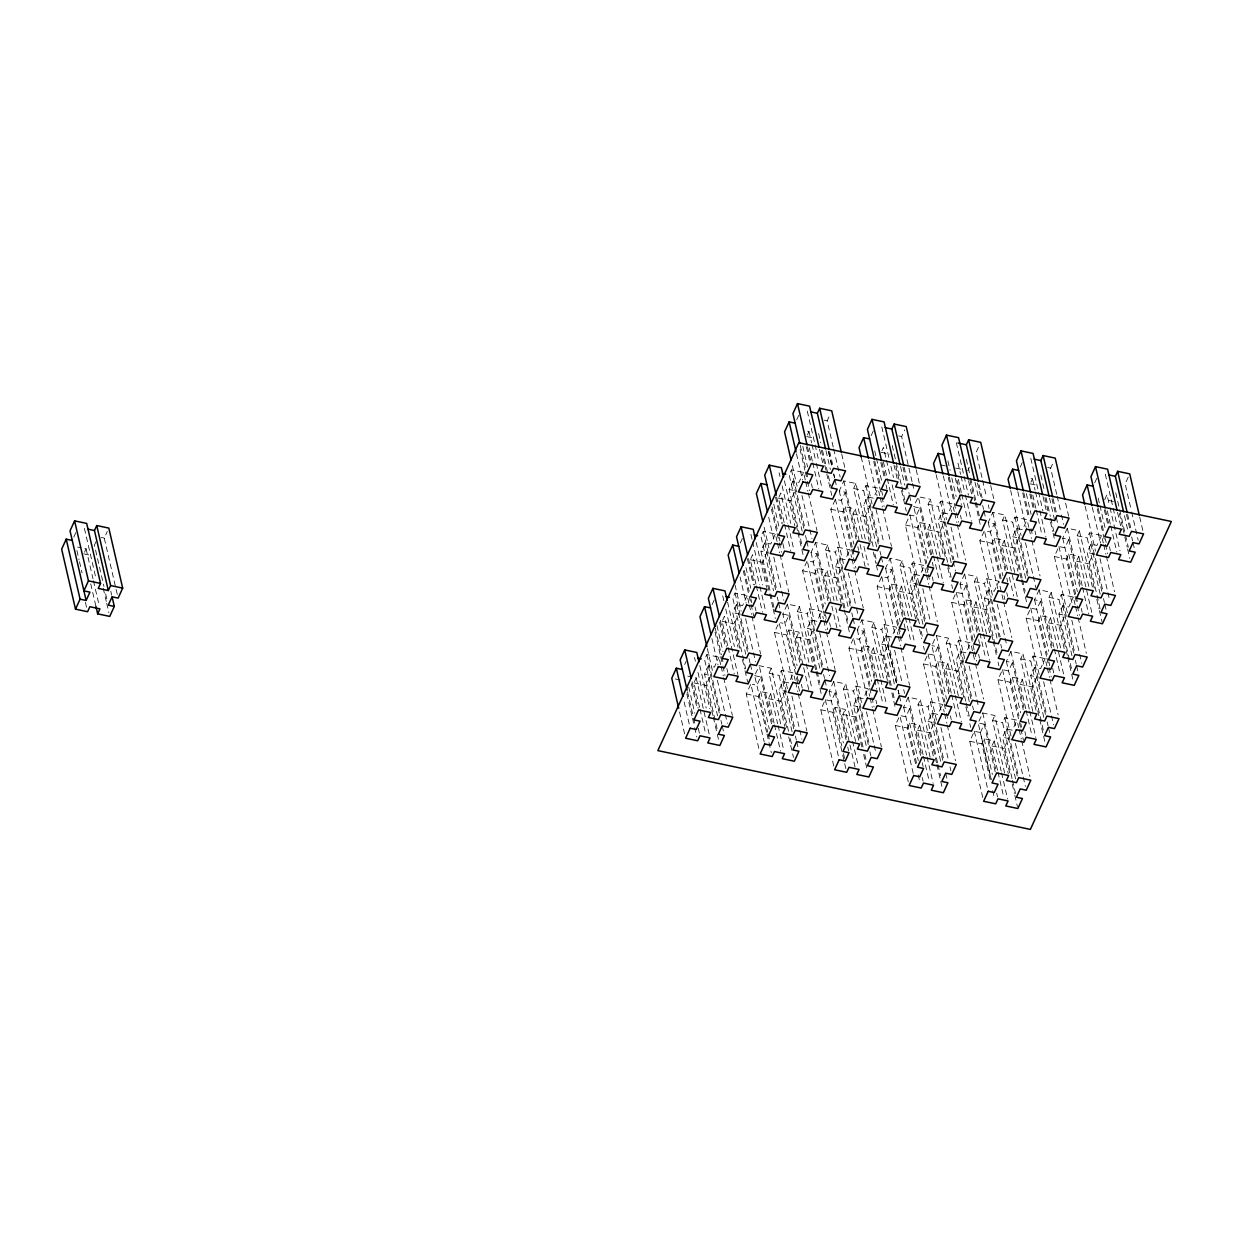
<?xml version="1.0" encoding="UTF-8"?>
<svg xmlns="http://www.w3.org/2000/svg" width="1233" height="1233" viewBox="0 0 1233 1233"><rect width="100%" height="100%" fill="white"/><g stroke="black" fill="none" stroke-linecap="round" stroke-linejoin="round"><path stroke-width="0.75" stroke-dasharray="5 3.75" d="M73.78 537.11L76.076 532.117M84.568 552.168L86.079 548.839L77.694 547.067M95.943 541.796L94.417 545.125L103.942 586.384M117.258 594.352L104.266 538.081L107.317 531.423M684.669 664.51L686.195 661.181M712.104 604.602L714.385 599.608M740.293 543.013L742.574 538.02M796.688 419.852L798.969 414.858M699.543 707.28L693.917 682.897L696.198 677.903L687.814 676.131M720.689 664.664L718.947 657.158L706.863 654.6L704.582 659.593L717.575 715.864M727.732 645.691L722.106 621.309L724.403 616.33L737.812 674.466M748.878 603.076L747.152 595.585L735.068 593.027L732.772 598.02L745.765 654.276M755.937 584.118L750.311 559.736L752.592 554.742L759.513 584.75M777.067 541.503L775.341 533.997L763.258 531.438L760.977 536.432L773.523 590.823M784.126 522.53L778.501 498.147L780.782 493.154L787.717 523.162M805.272 479.914L803.531 472.409L791.447 469.865L789.166 474.859L802.159 531.115M807.461 434.91L808.971 431.581L805.627 430.872M717.082 728.58L704.536 674.189L708.343 665.866L714.385 667.145L718.947 657.158M745.718 668.872L732.726 612.601L736.533 604.293L742.574 605.557L747.152 595.585M773.908 607.283L760.915 551.028L764.722 542.705L770.764 543.984L775.341 533.997M801.666 543.83L789.105 489.439L792.927 481.117L798.969 482.396L803.531 472.409M712.921 715.464L706 685.456L710.562 675.468L704.536 674.189M739.815 648.25L734.19 623.867L738.767 613.88L732.726 612.601M772.783 607.299L762.379 562.294L766.957 552.307L760.915 551.028M797.504 530.714L790.584 500.706L795.146 490.719L789.105 489.439M833.215 447.07L827.158 420.823L830.21 414.165M758.819 748.354L746.273 693.979L750.835 683.991L764.26 742.127M755.413 674.004L759.22 665.681L771.303 668.24L784.727 726.376M787.455 688.646L774.463 632.39L779.04 622.403L792.465 680.539M795.47 668.687L782.847 614.08L787.425 604.093L799.493 606.651L812.917 664.787M815.213 625.193L802.652 570.802L807.23 560.83L813.271 562.094L817.078 553.787L811.037 552.507L815.614 542.52L827.697 545.078L841.122 603.214M843.403 563.62L830.857 509.229L835.419 499.242L841.461 500.521L845.268 492.198L839.241 490.919L843.804 480.932L855.887 483.49L869.311 541.626M754.658 675.669L760.699 676.948L756.877 685.271L752.346 684.3M782.847 614.08L788.889 615.359L785.082 623.682L780.551 622.727M871.176 435.603L873.473 430.61M766.572 732.155L758.357 696.522L760.638 691.528L770.702 693.67L777.638 723.663M780.705 723.863L769.022 673.233L771.303 668.24M799.539 691.204L786.546 634.949L788.827 629.955L798.892 632.082L805.827 662.09M808.91 662.275L797.212 611.645L799.493 606.651M822.966 608.994L814.736 573.36L817.032 568.367L827.096 570.509L834.017 600.502M837.099 600.702L825.401 550.057L827.697 545.078M851.155 547.421L842.94 511.787L845.221 506.794L855.286 508.921L862.221 538.929M865.289 539.114L853.606 488.484L855.887 483.49M774.047 723.031L768.421 698.664L770.702 693.67M792.079 731.616L779.086 675.36L781.368 670.367L793.451 672.925L795.193 680.416M808.74 689.586L796.61 637.076L798.892 632.082M819.837 668.163L807.276 613.772L809.572 608.778L821.656 611.337L823.382 618.843M836.93 627.998L824.8 575.487L827.096 570.509M848.027 606.574L835.481 552.199L837.762 547.205L849.845 549.764L851.571 557.254M865.119 566.425L853.005 513.914L855.286 508.921M876.663 546.882L863.67 490.611L865.951 485.617L878.035 488.176L879.776 495.681M881.965 450.661L883.475 447.332L886.08 458.599M788.55 731.2L779.025 689.956L782.847 681.633L788.889 682.897L793.451 672.925M816.755 669.627L807.23 628.368L811.037 620.045L817.078 621.324L821.656 611.337M844.944 608.039L835.419 566.779L839.226 558.472L845.268 559.736L849.845 549.764M873.134 546.466L863.609 505.206L867.431 496.884L873.473 498.163L878.035 488.176M786.562 727.47L780.504 701.207L785.067 691.22L779.025 689.956M815.614 669.642L808.694 639.634L813.271 629.647L807.23 628.368M843.819 608.054L836.883 578.046L841.461 568.059L835.419 566.779M871.145 542.72L865.088 516.473L869.65 506.486L863.609 505.206M912.05 481.594L901.662 436.574L904.714 429.916M833.755 765.986L820.777 709.73L825.339 699.743L831.381 701.022L835.188 692.699L829.146 691.42L833.724 681.433L845.807 683.991L859.231 742.127M861.528 702.533L848.967 648.157L853.544 638.17L859.586 639.449L863.393 631.126L857.351 629.847L861.913 619.86L873.997 622.418L887.421 680.554M889.717 640.96L877.156 586.569L881.734 576.582L887.775 577.861L891.582 569.538L885.541 568.259L890.118 558.272L902.202 560.83L915.61 618.966M918.77 583.132L905.361 524.981L909.923 515.009L915.965 516.273L919.772 507.965L913.73 506.686L918.308 496.699L930.391 499.257L943.384 555.513M845.838 768.544L832.861 712.289L835.142 707.295L845.206 709.422L852.142 739.43M855.64 741.495L843.526 688.985L845.807 683.991M869.28 686.334L861.05 650.7L863.331 645.707L873.396 647.849L880.331 677.842M883.398 678.042L871.716 627.412L873.997 622.418M899.628 634.132L889.24 589.127L891.521 584.134L901.6 586.261L908.521 616.269M911.603 616.454L899.905 565.824L902.202 560.83M927.832 572.559L917.429 527.539L919.726 522.545L929.79 524.688L936.71 554.68M940.224 556.746L928.11 504.235L930.391 499.257M855.039 766.926L842.925 714.416L845.206 709.422M866.152 745.503L853.59 691.112L855.872 686.118L867.955 688.677L869.681 696.183M876.74 677.21L871.115 652.843L873.396 647.849M894.341 683.914L881.78 629.539L884.076 624.545L896.144 627.104L897.886 634.594M904.945 615.637L899.304 591.254L901.6 586.261M922.962 624.222L909.985 567.951L912.266 562.957L924.349 565.515L926.075 573.021M933.134 554.049L927.509 529.666L929.79 524.688M951.167 562.633L938.174 506.378L940.455 501.384L952.539 503.943L954.265 511.433M863.054 746.967L853.529 705.708L857.351 697.385L863.377 698.664L867.955 688.677M891.259 685.378L881.734 644.135L885.541 635.812L891.582 637.076L896.144 627.104M919.448 623.806L909.923 582.546L913.73 574.224L919.772 575.503L924.349 565.515M947.638 562.217L938.113 520.958L941.92 512.651L947.961 513.914L952.539 503.943M861.929 746.982L855.008 716.974L859.571 706.987L853.529 705.708M890.118 685.394L883.198 655.386L887.775 645.398L881.734 644.135M917.46 620.06L911.387 593.813L915.965 583.826L909.923 582.546M945.218 556.607L939.592 532.224L944.154 522.237L938.113 520.958M967.782 470.652L969.308 467.322M978.447 447.348L976.166 452.341L982.223 478.589M908.259 781.753L895.281 725.497L899.843 715.51L905.885 716.789L909.692 708.466L903.65 707.187L908.228 697.2L920.311 699.758L933.304 756.014M936.464 720.164L923.471 663.909L928.048 653.922L934.075 655.201L937.897 646.878L931.855 645.599M932.61 643.934L936.417 635.611L948.501 638.17L961.493 694.426M964.653 658.592L951.66 602.336L956.238 592.349L962.279 593.628L966.086 585.305L960.045 584.026L964.622 574.039L976.706 576.597L989.683 632.853M992.411 595.138L979.85 540.748L984.427 530.76L990.469 532.039L994.276 523.717L988.234 522.438L992.812 512.45L1004.895 515.009L1017.888 571.264M1020.184 467.122L1022.481 462.144M915.58 763.674L907.349 728.04L909.646 723.047L919.71 725.189L926.63 755.182M930.144 757.262L918.03 704.752L920.311 699.758M943.769 702.101L935.554 666.467L937.835 661.474L947.9 663.601L954.835 693.609M958.334 695.674L946.22 643.164L948.501 638.17M974.132 649.899L963.744 604.879L966.025 599.885L976.104 602.028L983.025 632.02M986.539 634.101L974.409 581.591L976.706 576.597M1000.163 578.94L991.933 543.306L994.23 538.312L1004.294 540.439L1017.718 598.575M1014.728 572.513L1002.614 520.002L1004.895 515.009M923.055 754.55L917.429 730.183L919.71 725.189M940.64 761.254L928.095 706.879L930.376 701.885L942.459 704.444L944.185 711.934M951.244 692.977L945.619 668.594L947.9 663.601M969.277 701.562L956.284 645.291L958.565 640.297L970.648 642.855L974.979 661.612M979.434 631.388L973.808 607.021L976.104 602.028M997.035 638.093L984.473 583.718L986.77 578.724L998.853 581.282L1003.184 600.024M1007.638 569.816L1002.013 545.433L1004.294 540.439M1025.671 578.4L1012.678 522.129L1014.959 517.136L1027.043 519.694L1028.769 527.2M1030.958 482.18L1032.483 478.866L1029.123 478.142M937.558 762.718L928.033 721.475L931.84 713.152L937.881 714.431L942.459 704.444M965.763 701.145L956.238 659.886L960.045 651.563L966.086 652.843L970.648 642.855M996.988 652.689L984.427 598.313L988.234 589.99L994.276 591.254L998.853 581.282M1022.142 577.984L1012.617 536.725L1016.424 528.402L1022.465 529.681L1027.043 519.694M936.433 762.734L929.512 732.726L934.075 722.738L928.033 721.475M963.759 697.4L957.702 671.153L962.264 661.165L956.238 659.886M992.827 639.573L985.891 609.564L990.469 599.577L984.427 598.313M1021.016 578L1014.081 547.991L1018.658 538.004L1012.617 536.725M1056.727 494.356L1050.67 468.093L1053.706 461.435M982.763 797.504L969.77 741.249L974.347 731.261L980.389 732.541L991.209 779.426M978.925 721.274L982.732 712.951L994.815 715.51L1008.24 773.646M1010.968 735.931L997.975 679.676L1002.537 669.689L1008.579 670.968L1012.401 662.645L1006.359 661.366L1010.921 651.378L1023.005 653.937L1035.997 710.193M1039.157 674.343L1026.164 618.087L1030.742 608.1L1036.783 609.379L1040.59 601.057L1034.549 599.777L1039.126 589.79L1051.194 592.349L1064.187 648.604M1067.346 612.77L1054.354 556.515L1058.931 546.527L1064.973 547.806L1068.78 539.484L1062.738 538.204L1067.316 528.217L1079.399 530.776L1092.392 587.031M980.389 732.541L984.196 724.218L978.154 722.939M1094.688 482.889L1096.969 477.895M990.084 779.441L981.853 743.807L984.15 738.814L994.214 740.941L1001.134 770.949M1004.648 773.014L992.534 720.504L994.815 715.51M1020.446 727.239L1010.058 682.219L1012.339 677.225L1022.404 679.368L1029.339 709.36M1032.838 711.441L1020.724 658.931L1023.005 653.937M1046.478 656.28L1038.248 620.646L1040.529 615.652L1050.608 617.779L1064.017 675.915M1060.611 647.972L1048.913 597.342L1051.194 592.349M1074.667 594.691L1066.437 559.058L1068.734 554.064L1078.798 556.206L1092.222 614.342M1088.801 586.399L1077.103 535.769L1079.399 530.776M997.559 770.317L991.933 745.934L994.214 740.941M1015.576 778.902L1002.599 722.63L1004.88 717.637L1016.963 720.195L1018.689 727.701M1025.748 708.728L1020.123 684.361L1022.404 679.368M1043.781 717.313L1030.788 661.058L1033.069 656.064L1045.152 658.622L1046.894 666.113M1053.938 647.155L1048.312 622.773L1050.608 617.779M1071.97 655.74L1058.977 599.469L1061.274 594.476L1073.357 597.034L1075.084 604.54M1082.142 585.567L1076.517 561.2L1078.798 556.206M1100.16 594.152L1087.182 537.896L1089.463 532.903L1101.547 535.461L1103.273 542.952M1012.062 778.485L1002.537 737.226L1006.344 728.903L1012.385 730.183L1016.963 720.195M1043.288 730.028L1030.726 675.653L1034.549 667.33L1040.59 668.61L1045.152 658.622M1071.477 668.456L1058.931 614.065L1062.738 605.742L1068.78 607.021L1073.357 597.034M1100.113 608.748L1087.121 552.476L1090.928 544.169L1096.969 545.433L1101.547 535.461M1009.642 772.875L1004.001 748.493L1008.579 738.505L1002.537 737.226M1044.752 741.295L1032.206 686.904L1036.768 676.917L1030.726 675.653M1067.331 655.339L1060.395 625.331L1064.973 615.344L1058.931 614.065M1094.226 588.126L1088.585 563.743L1093.162 553.756L1087.121 552.476M1128.21 477.202L1125.174 483.86L1131.231 510.108M824.137 420.176L827.158 420.823M898.641 435.943L901.662 436.574M1047.649 467.461L1050.67 468.093M806.69 436.574L813.595 438.039M881.194 452.326L889.825 454.16M940.455 464.872L945.634 465.966M955.698 468.093L962.603 469.557M1030.202 483.845L1037.107 485.309M1113.337 501.43L1104.706 499.612L1106.987 494.618L1109.592 505.869M853.606 488.484L863.67 490.611M928.11 504.235L938.174 506.378M1002.614 520.002L1012.678 522.129M1077.103 535.769L1087.182 537.896M778.501 498.147L790.584 500.706M830.857 509.229L842.94 511.787M853.005 513.914L865.088 516.473M905.361 524.981L917.429 527.539M927.509 529.666L939.592 532.224M979.85 540.748L991.933 543.306M1002.013 545.433L1014.081 547.991M1054.354 556.515L1066.437 559.058M1076.517 561.2L1088.585 563.743M825.401 550.057L835.481 552.199M899.905 565.824L909.985 567.951M974.409 581.591L984.473 583.718M1048.913 597.342L1058.977 599.469M750.311 559.736L762.379 562.294M802.652 570.802L814.736 573.36M824.8 575.487L836.883 578.046M877.156 586.569L889.24 589.127M899.304 591.254L911.387 593.813M951.66 602.336L963.744 604.879M973.808 607.021L985.891 609.564M1026.164 618.087L1038.248 620.646M1048.312 622.773L1060.395 625.331M797.212 611.645L807.276 613.772M871.716 627.412L881.78 629.539M946.22 643.164L956.284 645.291M1020.724 658.931L1030.788 661.058M722.106 621.309L734.19 623.867M774.463 632.39L786.546 634.949M796.61 637.076L808.694 639.634M848.967 648.157L861.05 650.7M871.115 652.843L883.198 655.386M923.471 663.909L935.554 666.467M945.619 668.594L957.702 671.153M997.975 679.676L1010.058 682.219M1020.123 684.361L1032.206 686.904M769.022 673.233L779.086 675.36M843.526 688.985L853.59 691.112M918.03 704.752L928.095 706.879M992.534 720.504L1002.599 722.63M101.245 537.449L104.266 538.081M83.798 553.833L90.703 555.297M675.222 678.936L682.126 680.4M693.917 682.897L706 685.456M746.273 693.979L758.357 696.522M768.421 698.664L780.504 701.207M820.777 709.73L832.861 712.289M842.925 714.416L855.008 716.974M895.281 725.497L907.349 728.04M917.429 730.183L929.512 732.726M969.77 741.249L981.853 743.807M991.933 745.934L1004.001 748.493M1139.693 517.012L1143.161 532.009M1131.663 511.988L1138.151 540.116M1127.609 514.454L1131.077 529.45M1126.484 514.469L1129.952 529.466M1131.678 536.971L1132.618 540.948M1133.05 542.813L1134.345 548.438M1124.465 515.687L1128.365 532.579M1115.742 492.784L1119.21 507.78M1119.641 509.661L1128.303 547.159M1119.379 513.421L1122.415 526.553M1122.847 528.418L1127.178 547.175M1127.609 549.055L1129.767 558.426M1117.545 512.327L1121.013 527.323M1105.307 474.181L1116.99 524.811M1110.024 507.749L1119.98 550.874M1107.296 510.863L1110.332 523.994M1110.763 525.859L1116.821 552.122M1105.462 509.768L1108.929 524.765M1104.336 509.784L1107.804 524.78M1098.218 498.117L1099.512 503.742M1099.959 505.622L1105.153 528.125M1109.484 546.882L1110.347 550.627M1098.295 508.505L1103.55 531.223M1105.292 538.729L1106.155 542.474M1097.231 508.736L1105.03 542.489M1105.462 544.37L1107.619 553.74M1103.705 544.832L1105.878 554.203M1106.309 556.083L1114.54 591.717M1092.315 507.441L1100.545 543.075M1100.006 558.564L1109.53 599.824M1085.148 506.177L1095.536 551.182M1089.463 532.903L1102.888 591.039M1090.928 544.169L1101.824 591.27M1103.489 598.544L1104.414 602.521M1104.86 604.401L1106.155 610.027M1096.815 599.377L1098.988 608.763M1099.42 610.628L1102.009 621.879M1065.62 503.126L1068.657 516.257M1082.574 587.447L1088.631 613.71M1067.316 528.217L1080.74 586.353M1068.78 539.484L1079.599 586.369M1057.159 496.236L1061.058 513.113M1061.49 514.978L1063.647 524.364M1068.734 554.064L1077.38 591.578M1081.279 608.455L1082.142 612.2M1062.738 538.204L1075.793 594.676M1076.224 596.556L1077.534 602.182M1053.121 498.687L1056.573 513.699M1075.099 596.572L1076.825 604.078M1077.272 605.942L1079.43 615.329M1051.98 498.702L1055.88 515.579M1056.311 517.459L1058.053 524.965M1075.515 606.405L1077.673 615.791M1078.12 617.671L1086.335 653.29M1049.53 498.055L1054.292 518.692M1058.931 546.527L1072.356 604.663M1040.806 475.137L1044.274 490.148M1046.016 497.654L1050.346 516.396M1050.778 518.276L1053.799 531.408M1044.875 497.654L1047.911 510.786M1050.516 522.037L1052.674 531.423M1053.105 533.288L1054.832 540.794M1071.816 620.153L1081.773 663.277M1043.041 496.56L1046.077 509.691M1030.803 458.414L1038.155 490.302M1038.602 492.183L1042.918 510.924M1061.274 594.476L1074.698 652.611M1062.738 605.742L1073.635 652.858M1075.361 660.349L1076.224 664.109M1076.656 665.974L1077.95 671.6M1032.483 478.866L1035.088 490.118M1035.52 491.982L1039.419 508.859M1039.851 510.739L1045.908 537.002M1032.792 495.111L1035.828 508.227M1036.259 510.108L1041.885 534.49M1030.958 494.001L1034.425 509.013M1067.763 657.204L1073.388 681.587M1029.832 494.017L1033.732 510.894M1026.318 493.601L1031.081 514.238M1034.98 531.115L1035.843 534.86M1023.791 492.738L1029.493 517.336M1022.727 492.969L1028.353 517.351M1030.958 528.603L1032.684 536.108M1029.201 529.065L1031.374 538.451M1031.805 540.316L1040.035 575.95M1054.369 649.036L1060.01 673.403M1017.826 491.69L1026.041 527.323M1039.126 589.79L1052.535 647.926M1040.59 601.057L1051.41 647.942M1025.502 542.813L1032.869 574.686M1033.3 576.566L1035.89 587.817M1040.529 615.652L1048.759 651.286M1052.658 668.163L1053.953 673.788M1010.644 490.426L1021.047 535.43M1034.549 599.777L1047.171 654.384M1048.898 661.89L1049.761 665.635M1014.959 517.136L1028.384 575.272M1046.909 658.145L1048.636 665.65M1049.067 667.531L1051.24 676.902M1016.424 528.402L1027.69 577.167M1047.326 667.993L1049.483 677.364M1049.915 679.244L1058.145 714.878M1030.742 608.1L1044.166 666.236M1022.573 579.864L1025.178 591.116M1021.448 579.864L1026.642 602.367M1043.611 681.726L1053.568 724.865M1033.069 656.064L1046.493 714.2M1034.549 667.33L1045.43 714.431M1047.171 721.937L1048.035 725.682M1048.466 727.562L1049.761 733.188M990.685 485.494L993.721 498.61M1009.365 577.321L1013.696 596.063M992.812 512.45L1006.236 570.586M994.276 523.717L1005.111 570.602M1006.837 578.107L1007.7 581.853M982.655 480.469L986.554 497.346M988.28 504.852L989.143 508.597M994.23 538.312L1002.891 575.811M1006.775 592.703L1007.654 596.448M988.234 522.438L1001.227 578.709M979.048 484.8L982.069 497.932M1004.063 595.816L1004.926 599.562M977.476 482.951L981.006 498.163M982.67 505.453L983.61 509.414M984.042 511.294L985.337 516.92M1029.771 711.241L1035.828 737.504M1003.616 601.904L1011.831 637.538M975.026 482.303L978.925 499.18M984.859 532.641L997.851 588.896M1026.18 710.609L1031.805 734.991M1010.921 651.378L1024.346 709.514M966.318 459.385L970.201 476.262M970.633 478.142L975.842 500.644M976.274 502.525L979.295 515.641M1012.401 662.645L1023.22 709.53M969.939 480.022L974.702 500.66M975.133 502.525L978.601 517.536M979.033 519.401L980.343 525.027M997.312 604.386L1004.664 636.274M1005.095 638.139L1006.837 645.645M968.537 480.808L971.573 493.924M1012.339 677.225L1020.57 712.859M1024.9 731.616L1025.764 735.361M956.299 442.662L963.651 474.535M964.098 476.416L968.429 495.173M1006.359 661.366L1018.982 715.972M1020.708 723.478L1021.571 727.223M986.77 578.724L991.101 597.481M991.532 599.346L1000.194 636.86M1020.878 729.104L1023.467 740.355M988.234 589.99L999.131 637.091M1000.795 644.366L1001.658 648.126M957.979 463.099L960.584 474.351M961.016 476.231L964.915 493.108M965.347 494.988L971.404 521.235M1019.121 729.582L1021.294 738.952M1021.725 740.833L1029.956 776.451M1002.537 669.689L1015.961 727.824M958.303 479.344L961.324 492.476M961.755 494.341L967.381 518.723M956.9 480.115L959.921 493.246M993.259 641.453L996.279 654.584M998.021 662.075L998.884 665.835M955.328 478.265L958.796 493.262M959.228 495.142L961.401 504.513M1015.422 743.314L1022.774 775.187M1023.22 777.067L1025.378 786.438M947.915 460.972L950.088 470.343M951.814 477.849L956.145 496.606M960.476 515.348L961.339 519.108M949.287 476.986L954.989 501.584M1004.88 717.637L1018.304 775.773M948.223 477.217L953.864 501.6M954.296 503.465L956.022 510.971M956.454 512.851L958.627 522.222M1006.344 728.903L1017.24 776.019M983.456 633.901L989.513 660.164M954.712 513.313L956.87 522.684M957.301 524.564L965.531 560.198M979.881 633.269L985.506 657.651M943.322 475.923L951.537 511.556M964.622 574.039L978.046 632.175M1012.493 780.366L1015.53 793.482M1012.231 784.126L1014.405 793.497M1014.836 795.377L1017.425 806.629M966.086 585.305L976.906 632.19M978.648 639.68L979.511 643.441M950.997 527.046L958.365 558.934M966.025 599.885L974.687 637.399M978.586 654.276L979.449 658.021M936.14 474.659L946.543 519.663M960.045 584.026L973.099 640.497M940.455 501.384L944.786 520.126M945.218 522.006L953.88 559.52M974.563 651.764L976.736 661.15M941.92 512.651L952.816 559.751M953.186 561.4L955.421 571.002M1001.566 772.829L1007.638 799.076M975.411 663.493L983.641 699.111M997.99 772.197L1003.616 796.564M956.238 592.349L969.662 650.485M982.732 712.951L996.156 771.087M948.069 564.097L951.105 577.229M984.196 724.218L995.463 772.983M947.807 567.858L949.98 577.244M951.706 584.735L952.57 588.495M969.107 665.974L976.474 697.847M976.906 699.727L978.632 707.233M984.15 738.814L992.365 774.447M996.696 793.204L997.574 796.95M978.586 724.819L991.147 779.21M958.565 640.297L971.989 698.433M992.688 790.692L994.415 798.198M960.045 651.563L970.926 698.679M972.59 705.954L973.469 709.699M937.157 556.561L943.214 582.824M916.196 469.727L919.648 484.739M974.347 731.261L987.772 789.397M933.566 555.929L939.192 580.311M966.194 703.026L969.215 716.142M918.739 498.564L931.732 554.835M965.932 706.786L968.09 716.157M969.816 723.663L970.695 727.408M919.772 507.965L930.607 554.85M932.333 562.34L933.196 566.101M912.482 483.459L914.208 490.965M919.726 522.545L927.956 558.179M932.271 576.936L933.15 580.681M914.177 508.551L926.784 563.157M927.231 565.038L928.958 572.544M904.113 467.168L907.565 482.18M928.264 574.424L929.99 581.93M902.972 467.184L906.502 482.411M906.871 484.06L909.106 493.662M909.538 495.543L911.264 503.033M955.267 695.489L961.324 721.737M926.507 574.886L928.68 584.272M929.112 586.153L937.327 621.771M900.522 466.536L904.852 485.293M951.676 694.857L957.301 719.224M909.923 515.009L923.347 573.145M936.417 635.611L949.842 693.747M892.245 445.498L895.697 460.51M896.144 462.375L901.338 484.877M901.77 486.758L904.791 499.889M937.897 646.878L948.716 693.763M895.882 466.136L898.903 479.267M901.508 490.518L906.27 511.156M922.808 588.634L930.16 620.507M894.033 465.041L897.501 480.053M937.835 661.474L946.497 698.972M950.396 715.864L951.26 719.61M881.795 426.895L889.163 458.784M890.889 466.29L893.493 477.541M932.287 647.479L944.91 702.086M912.266 562.957L925.69 621.093M944.216 703.966L945.942 711.472M946.374 713.352L948.1 720.858M913.73 574.224L924.627 621.324M926.291 628.614L927.216 632.591M886.512 460.464L890.411 477.341M892.137 484.846L896.468 503.603M944.617 713.815L946.79 723.185M947.221 725.066L955.452 760.699M928.048 653.922L941.457 712.058M883.367 461.712L893.324 504.836M921.174 631.311L922.916 638.802M881.965 462.483L885.417 477.495M919.618 629.447L921.775 638.817M923.517 646.323L924.38 650.068M880.824 462.498L884.292 477.495M886.018 485.001L886.897 488.761M940.918 727.547L948.285 759.436M950.011 766.941L950.874 770.687M874.706 450.831L876.016 456.457M876.447 458.337L881.641 480.839M874.783 461.219L880.054 483.952M881.78 491.443L882.643 495.204M930.376 701.885L943.8 760.021M873.719 461.45L881.518 495.219M881.949 497.084L884.123 506.47M931.84 713.152L942.736 760.252M945.773 773.384L947.067 779.009M908.952 618.149L914.578 642.516M880.208 497.546L882.366 506.933M882.797 508.797L891.459 546.311M905.376 617.517L911.002 641.884M868.818 460.171L877.033 495.805M937.989 764.599L940.594 775.85M890.118 558.272L903.542 616.408M936.864 764.614L940.332 779.61M940.764 781.491L942.058 787.116M891.582 569.538L902.402 616.423M904.143 623.929L905.007 627.674M876.062 509.414L883.861 543.167M891.521 584.134L900.182 621.632M861.204 457.027L872.039 503.912M885.541 568.259L898.595 624.746M899.027 626.626L900.768 634.116M865.951 485.617L879.376 543.753M900.059 636.012L901.801 643.518M867.431 496.884L878.312 543.984M879.977 551.274L880.917 555.235M881.348 557.116L883.075 564.622M927.077 757.062L933.134 783.325M898.318 636.475L900.475 645.845M900.907 647.726L909.569 685.24M923.486 756.43L929.112 780.813M881.734 576.582L895.158 634.718M908.228 697.2L921.652 755.336M874.875 553.971L877.033 563.342M909.692 708.466L920.527 755.351M922.253 762.842L923.116 766.602M873.303 552.107L875.908 563.358M876.339 565.223L878.066 572.729M894.603 650.207L901.97 682.096M903.697 689.586L904.575 693.347M909.646 723.047L918.308 760.561M922.192 777.437L923.07 781.183M903.65 707.187L917.075 765.323M884.076 624.545L897.485 682.681M918.184 774.925L919.91 782.431M887.775 645.398L896.422 682.912M898.163 690.418L899.027 694.164M899.458 696.044L901.184 703.534M885.541 635.812L896.36 682.697M898.102 690.187L898.965 693.948M863.948 546.435L868.279 565.176M841.692 453.975L845.144 468.972M900.275 717.375L913.268 773.646M892.985 692.884L894.711 700.39M843.804 480.932L857.228 539.068M891.86 692.9L895.759 709.776M845.268 492.198L856.103 539.083M857.829 546.589L858.692 550.334M833.647 448.951L840.151 477.079M845.221 506.794L853.883 544.292M839.241 490.919L852.296 547.406M852.727 549.286L854.454 556.777M829.609 451.417L832.629 464.533M851.587 549.286L855.918 568.043M828.545 451.648L832.013 466.644M833.739 474.15L834.602 477.895M835.034 479.776L836.775 487.282M828.484 451.432L831.936 466.428M833.678 473.934L834.541 477.68M880.763 679.722L886.388 704.105M852.003 559.135L854.176 568.505M854.608 570.386L863.27 607.9M826.018 450.785L830.348 469.526M877.172 679.09L882.813 703.473M835.419 499.242L848.412 555.497M861.913 619.86L875.338 677.996M818.604 433.492L820.762 442.863M822.503 450.369L830.734 486.002M863.393 631.126L874.212 678.011M874.644 679.876L876.817 689.262M821.378 450.384L824.399 463.516M824.831 465.38L831.766 495.389M848.304 572.867L856.087 606.621M856.534 608.501L858.26 616.007M819.544 449.29L822.997 464.286M863.331 645.707L871.561 681.34M875.892 700.097L876.755 703.843M807.291 411.144L814.659 443.017M815.09 444.897L818.989 461.774M857.351 629.847L869.974 684.454M837.762 547.205L851.186 605.341M869.712 688.214L871.438 695.72M871.87 697.585L874.043 706.971M839.226 558.472L850.123 605.573M851.787 612.847L852.712 616.824M853.144 618.704L854.885 626.194M808.971 431.581L811.576 442.832M812.008 444.712L815.907 461.589M816.338 463.454L821.964 487.836M870.128 698.048L872.286 707.434M872.717 709.314L881.379 746.813M853.976 640.035L866.953 696.306M809.295 447.826L812.316 460.957M812.747 462.822L818.82 489.085M846.67 615.544L848.412 623.05M807.461 446.731L810.913 461.728M844.251 609.934L849.876 634.317M806.32 446.747L809.788 461.743M866.414 711.795L873.781 743.669M874.212 745.549L875.939 753.055M802.806 446.331L807.569 466.953M811.468 483.829L812.331 487.59M800.279 445.467L805.981 470.066M806.413 471.946L807.707 477.572M855.872 686.118L869.296 744.254M800.094 449.444L804.856 470.081M805.288 471.946L807.014 479.452M807.445 481.332L809.619 490.703M857.351 697.385L868.232 744.501M869.897 751.776L870.837 755.752M835.758 608.008L840.089 626.765M805.704 481.795L807.862 491.166M808.293 493.046L816.955 530.56M796.472 453.79L802.544 480.038M864.795 754.473L866.522 761.963M815.614 542.52L829.038 600.656M863.655 754.473L867.554 771.365M817.078 553.787L827.898 600.671M801.989 495.527L811.946 538.667M817.032 568.367L825.247 604M829.578 622.757L830.441 626.503M792.341 465.642L797.104 486.28M811.037 552.507L823.659 607.114M825.401 614.604L826.264 618.365M791.447 469.865L804.872 528.001M823.397 610.874L827.728 629.631M792.927 481.117L803.808 528.233M805.473 535.507L806.413 539.484M806.844 541.364L808.571 548.855M852.573 741.31L858.199 765.678M823.814 620.708L825.971 630.094M826.418 631.974L835.065 669.473M807.661 562.695L820.654 618.966M833.724 681.433L847.148 739.569M835.188 692.699L846.023 739.584M847.749 747.09L848.612 750.835M797.936 532.594L803.562 556.977M784.419 480.855L794.807 525.875M819.668 632.575L829.639 675.715M835.142 707.295L843.372 742.929M779.102 472.717L779.965 476.477M782.123 485.848L790.785 523.362M829.146 691.42L841.769 746.027M843.511 753.533L844.805 759.158M809.572 608.778L822.981 666.914M811.037 620.045L821.933 667.145M823.598 674.436L824.523 678.412M824.954 680.277L826.696 687.783M788.149 525.042L793.775 549.425M825.339 699.743L838.764 757.879M784.558 524.41L790.615 550.658M817.186 671.507L819.775 682.758M776.667 497.053L782.724 523.316M816.061 671.507L821.687 695.89M775.542 497.069L781.599 523.316M773.754 504.158L778.948 526.661M782.847 543.537L784.142 549.163M772.089 507.04L777.36 529.774M779.086 537.264L779.95 541.025M771.457 509.152L776.651 531.654M777.083 533.535L778.824 541.04M779.256 542.905L781.414 552.292M806.259 663.971L811.884 688.338M777.499 543.368L779.672 552.754M780.104 554.619L788.766 592.133M768.714 517.244L774.339 541.626M787.425 604.093L800.834 662.229M788.889 615.359L799.708 662.244M773.8 557.116L783.756 600.24M788.827 629.955L797.057 665.589M801.388 684.346L802.251 688.091M764.136 527.231L768.899 547.853M797.196 676.193L798.491 681.818M763.258 531.438L776.682 589.574M764.722 542.705L775.557 589.59M777.283 597.096L778.208 601.072M778.655 602.937L779.95 608.563M795.624 682.296L797.782 691.667M798.213 693.547L806.875 731.061M773.214 609.179L775.372 618.55M791.91 696.029L801.866 739.168M756.214 542.443L766.618 587.447M750.897 534.305L752.207 539.931M752.639 541.811L762.595 584.935M781.368 670.367L794.792 728.503M782.847 681.633L793.728 728.734M795.393 736.009L796.333 739.985M796.765 741.865L798.491 749.356M759.944 586.631L765.585 610.998M756.368 585.983L762.426 612.246M790.291 738.706L792.018 746.212M748.462 558.641L754.534 584.889M788.719 736.841L793.482 757.478M747.337 558.641L753.409 584.904M745.98 567.612L750.743 588.249M755.074 607.006L755.937 610.751M744.331 570.494L749.155 591.347M750.897 598.853L751.76 602.598M743.268 570.74L750.635 602.613M751.067 604.494L753.656 615.745M778.069 725.543L783.695 749.926M749.31 604.956L751.483 614.327M751.914 616.207L760.561 653.721M774.478 724.912L780.535 751.174M740.093 576.952L746.15 603.199M759.651 667.546L772.212 721.937M760.699 676.948L771.519 723.833M745.611 618.689L755.567 661.828M760.638 691.528L769.3 729.042M735.084 585.059L741.141 611.306M755.089 677.534L767.712 732.155M768.144 734.02L769.438 739.646M735.068 593.027L748.493 651.163M767.003 734.036L771.334 752.793M736.533 604.293L747.429 651.394M749.094 658.669L750.018 662.645M750.45 664.525L751.76 670.151M742.42 659.501L744.578 668.887M745.009 670.752L747.614 682.003M727.593 602.151L737.981 647.155M722.708 595.878L724.002 601.519M725.744 609.01L734.406 646.524M728.179 647.572L734.236 673.834M720.272 620.214L726.329 646.477M719.579 622.11L725.204 646.493M716.928 625.439L722.985 651.702M726.884 668.579L727.747 672.324M715.263 628.337L721.397 654.8M721.829 656.68L723.124 662.306M715.078 632.313L720.272 654.815M720.704 656.696L722.43 664.202M722.862 666.067L725.035 675.453M721.12 666.529L723.278 675.915M723.709 677.796L732.371 715.294M711.888 638.524L717.96 664.787M717.406 680.277L727.362 723.401M707.326 648.512L712.951 672.894M706.863 654.6L720.288 712.736M708.343 665.866L719.224 712.967M720.966 720.473L721.829 724.233M722.261 726.098L723.555 731.724M713.352 717.329L718.993 741.711M699.835 665.604L709.792 708.728M694.518 657.466L695.381 661.212M697.986 672.463L706.201 708.096M696.198 677.903L709.622 736.039M699.974 709.16L705.6 733.527M692.083 681.803L698.14 708.05M691.389 683.683L697.015 708.066M688.738 687.028L694.796 713.275M698.263 728.287L699.558 733.912M687.505 691.79L693.208 716.388M693.64 718.269L694.934 723.894M686.873 693.902L692.067 716.404M692.514 718.269L694.241 725.775M694.672 727.655L696.83 737.026M684.13 701.978L689.756 726.36M679.553 711.965L684.762 734.467M110.785 591.193L111.71 595.169M105.668 593.89L107.394 601.396M103.248 588.28L106.269 601.411M106.701 603.276L108.874 612.662M84.399 528.402L96.097 579.048M86.079 548.839L93.014 578.847M93.446 580.728L99.072 605.11M90.733 583.841L95.927 606.343M76.878 550.473L79.051 559.844M79.482 561.724L82.072 572.975M85.416 602.351L86.726 607.977"/><path stroke-width="1.5" d="M72.269 540.439L66.228 539.175L61.65 549.147L75.506 609.164L87.589 611.722L89.87 606.728L99.935 608.855L97.654 613.849L109.737 616.408L114.315 606.42L112.141 597.049M114.315 606.42L108.273 605.141L112.08 596.818L118.121 598.097L122.683 588.11L108.828 528.094L96.76 525.551L110.616 585.552L108.319 590.545L98.255 588.418L100.536 583.425L86.68 523.409L74.596 520.865L70.034 530.853L86.125 600.456L80.083 599.176L66.228 539.175M108.319 590.545L94.463 530.544L96.76 525.551M75.506 609.164L80.083 599.176M74.596 520.865L88.452 580.866L83.89 590.854L89.932 592.133L86.125 600.456M682.373 669.504L676.331 668.224L671.769 678.212L678.689 708.22M698.972 661.844L696.799 652.473L684.716 649.914L680.154 659.902L687.135 690.126M710.578 607.915L704.536 606.651L699.959 616.639L706.894 646.631M727.162 600.271L724.989 590.9L712.921 588.341L708.343 598.329L714.909 626.672M738.767 546.342L732.726 545.063L728.148 555.05L734.652 583.178M755.351 538.682L753.193 529.311L741.11 526.753L736.533 536.74L743.098 565.099M766.957 484.754L760.915 483.49L756.353 493.462L762.842 521.605M783.556 477.109L781.383 467.723L769.3 465.18L764.737 475.167L771.288 503.511M795.162 423.181L789.12 421.902L784.542 431.889L791.031 460.017M819.097 447.409L809.572 406.15L797.504 403.592L792.927 413.579L799.847 443.587M825.586 448.904L817.356 413.271L819.652 408.277L831.736 410.836L841.26 452.095M869.666 438.933L863.624 437.669L859.047 447.641L861.204 457.027M893.601 463.161L884.076 421.902L871.993 419.359L867.431 429.346L874.428 459.57M900.09 464.671L891.86 429.038L894.156 424.044L906.224 426.587L915.749 467.846M944.154 454.7L938.128 453.42L933.551 463.408L935.708 472.778M968.105 478.928L958.58 437.669L946.497 435.11L941.935 445.098L948.917 475.321M974.594 480.423L966.364 444.789L968.645 439.796L980.728 442.354L990.253 483.613M1018.658 470.451L1012.617 469.187L1008.055 479.159L1010.212 488.545M1042.609 494.68L1033.084 453.436L1021.001 450.877L1016.439 460.865L1023.359 490.857M1049.098 496.19L1040.868 460.556L1043.149 455.563L1055.232 458.121L1064.757 499.365M1093.162 486.218L1087.121 484.939L1082.559 494.926L1084.716 504.297M1117.113 510.447L1107.588 469.187L1095.505 466.629L1090.943 476.616L1097.925 506.84M1123.602 511.942L1115.372 476.308L1117.653 471.314L1129.736 473.873L1139.261 515.132M810.651 411.853L817.356 413.271M885.155 427.604L891.86 429.038M957.979 443.017L966.364 444.789M1034.163 459.138L1040.868 460.556M1108.667 474.89L1115.372 476.308M782.462 473.441L785.806 474.15M754.257 535.014L757.617 535.723M726.067 596.602L729.427 597.311M87.759 529.111L94.463 530.544M697.878 658.175L701.223 658.884M88.452 580.866L100.536 583.425M110.616 585.552L122.683 588.11M1117.653 471.314L1127.178 512.574M1095.505 466.629L1105.03 507.888M1087.121 484.939L1091.883 505.576M1043.149 455.563L1052.674 496.822M1021.001 450.877L1030.526 492.137M1012.617 469.187L1017.379 489.809M968.645 439.796L978.185 481.055M946.497 435.11L956.022 476.37M938.128 453.42L942.891 474.058M894.156 424.044L903.681 465.303M871.993 419.359L881.518 460.618M863.624 437.669L868.386 458.291M819.652 408.277L829.177 449.536M797.504 403.592L807.029 444.851M789.12 421.902L796.04 451.91M769.3 465.18L776.235 495.188M760.915 483.49L767.419 511.618M741.11 526.753L747.599 554.881M732.726 545.063L739.214 573.191M712.921 588.341L719.409 616.469M704.536 606.651L711.025 634.779M684.716 649.914L691.22 678.042M676.331 668.224L682.835 696.352M95.927 606.343L97.654 613.849M798.83 442.709L657.867 750.604L1030.372 829.408L1171.35 521.497L798.83 442.709M690.187 728.241L685.625 738.228L697.708 740.786L699.99 735.793L710.054 737.92L707.773 742.913L719.856 745.472L724.418 735.485L718.377 734.205L722.199 725.883L728.241 727.162L732.803 717.174L720.719 714.616L718.438 719.61L708.374 717.483L710.655 712.489L698.572 709.931L694.009 719.918L700.051 721.197L696.229 729.52L690.187 728.241M718.392 666.652L713.815 676.64L725.898 679.198L728.179 674.204L738.243 676.331L735.962 681.325L748.046 683.883L752.623 673.896L746.582 672.617L750.388 664.294L756.43 665.573L761.008 655.586L748.924 653.028L746.628 658.021L736.563 655.894L738.844 650.901L726.776 648.342L722.199 658.33L728.241 659.609L724.434 667.932L718.392 666.652M746.582 605.079L742.004 615.067L754.087 617.625L756.384 612.631L766.448 614.758L764.152 619.752L776.235 622.311L780.813 612.323L774.771 611.044L778.578 602.721L784.62 604L789.197 594.013L777.114 591.455L774.833 596.448L764.753 594.321L767.049 589.328L754.966 586.769L750.388 596.757L756.43 598.036L752.623 606.359L746.582 605.079M774.771 543.491L770.209 553.478L782.292 556.037L784.573 551.043L794.638 553.17L792.357 558.164L804.44 560.722L809.002 550.735L802.96 549.456L806.783 541.133L812.824 542.412L817.387 532.425L805.303 529.866L803.022 534.86L792.958 532.733L795.239 527.739L783.155 525.181L778.593 535.168L784.62 536.447L780.813 544.77L774.771 543.491M802.976 481.918L798.398 491.905L810.482 494.448L812.763 489.455L822.827 491.597L820.546 496.591L832.629 499.134L837.207 489.162L831.165 487.883L834.972 479.56L841.014 480.839L845.576 470.852L833.508 468.293L831.212 473.287L821.147 471.16L823.428 466.166L811.345 463.608L806.783 473.595L812.824 474.875L809.018 483.197L802.976 481.918M764.691 743.992L760.129 753.98L772.212 756.538L774.494 751.544L784.558 753.671L782.277 758.665L794.36 761.223L798.922 751.236L792.881 749.957L796.703 741.634L802.729 742.913L807.307 732.926L795.223 730.368L792.942 735.361L782.878 733.234L785.159 728.241L773.076 725.682L768.513 735.669L774.54 736.949L770.733 745.271L764.691 743.992M792.896 682.419L788.319 692.407L800.402 694.965L802.683 689.971L812.747 692.098L810.466 697.092L822.55 699.65L827.127 689.663L821.086 688.384L824.892 680.061L830.934 681.34L835.496 671.353L823.428 668.795L821.132 673.788L811.067 671.661L813.348 666.668L801.265 664.109L796.703 674.097L802.745 675.376L798.938 683.699L792.896 682.419M821.086 620.831L816.508 630.818L828.591 633.377L830.872 628.383L840.952 630.51L838.656 635.504L850.739 638.062L855.317 628.075L849.275 626.796L853.082 618.473L859.124 619.752L863.701 609.765L851.618 607.206L849.337 612.2L839.257 610.073L841.553 605.079L829.47 602.521L824.892 612.508L830.934 613.787L827.127 622.11L821.086 620.831M849.275 559.258L844.713 569.245L856.781 571.804L859.077 566.81L869.142 568.937L866.861 573.931L878.944 576.474L883.506 566.502L877.464 565.223L881.271 556.9L887.313 558.179L891.891 548.192L879.807 545.633L877.526 550.627L867.462 548.5L869.743 543.506L857.659 540.948L853.082 550.935L859.124 552.214L855.317 560.537L849.275 559.258M877.48 497.67L872.902 507.657L884.986 510.215L887.267 505.222L897.331 507.349L895.05 512.342L907.134 514.901L911.711 504.914L905.669 503.634L909.476 495.312L915.518 496.591L920.08 486.603L908.012 484.045L905.716 489.039L895.651 486.912L897.932 481.918L885.849 479.36L881.287 489.347L887.328 490.626L883.506 498.949L877.48 497.67M839.195 759.759L834.633 769.746L846.701 772.305L848.998 767.311L859.062 769.438L856.781 774.432L868.864 776.99L873.426 767.003L867.385 765.724L871.192 757.401L877.233 758.68L881.811 748.693L869.727 746.135L867.446 751.128L857.382 749.001L859.663 744.008L847.58 741.449L843.002 751.436L849.044 752.716L845.237 761.038L839.195 759.759M867.4 698.171L862.823 708.158L874.906 710.717L877.187 705.723L887.251 707.85L884.97 712.844L897.054 715.402L901.631 705.415L895.59 704.135L899.396 695.813L905.438 697.092L910 687.105L897.917 684.546L895.636 689.54L885.571 687.413L887.852 682.419L875.769 679.861L871.207 689.848L877.249 691.127L873.426 699.45L867.4 698.171M895.59 636.598L891.012 646.585L903.095 649.144L905.376 644.15L915.456 646.277L913.16 651.271L925.243 653.829L929.821 643.842L923.779 642.563L927.586 634.24L933.628 635.519L938.205 625.532L926.122 622.973L923.825 627.967L913.761 625.84L916.057 620.846L903.974 618.288L899.396 628.275L905.438 629.554L901.631 637.877L895.59 636.598M923.779 575.01L919.217 584.997L931.285 587.555L933.581 582.562L943.646 584.689L941.365 589.682L953.433 592.241L958.01 582.253L951.968 580.974L955.775 572.651L961.817 573.931L966.395 563.943L954.311 561.385L952.03 566.379L941.966 564.252L944.247 559.258L932.163 556.699L927.586 566.687L933.628 567.966L929.821 576.289L923.779 575.01M951.968 513.437L947.406 523.424L959.49 525.967L961.771 520.989L971.835 523.116L969.554 528.109L981.638 530.652L986.2 520.68L980.173 519.401L983.98 511.079L990.022 512.358L994.584 502.37L982.501 499.812L980.22 504.806L970.155 502.679L972.436 497.685L960.353 495.127L955.791 505.114L961.832 506.393L958.01 514.716L951.968 513.437M913.699 775.511L909.122 785.498L921.205 788.057L923.502 783.063L933.566 785.19L931.285 790.183L943.353 792.742L947.93 782.755L941.889 781.475L945.696 773.153L951.737 774.432L956.315 764.445L944.231 761.902L941.95 766.88L931.886 764.753L934.167 759.759L922.084 757.216L917.506 767.188L923.548 768.467L919.741 776.79L913.699 775.511M941.889 713.938L937.327 723.925L949.41 726.484L951.691 721.49L961.755 723.617L959.474 728.611L971.558 731.169L976.12 721.182L970.078 719.902L973.9 711.58L979.942 712.859L984.504 702.872L972.421 700.313L970.14 705.307L960.075 703.18L962.356 698.186L950.273 695.628L945.711 705.615L951.753 706.894L947.93 715.217L941.889 713.938M970.094 652.349L965.516 662.337L977.599 664.895L979.881 659.902L989.96 662.029L987.664 667.022L999.747 669.581L1004.325 659.593L998.283 658.314L1002.09 649.991L1008.132 651.271L1012.709 641.283L1000.626 638.725L998.329 643.718L988.265 641.592L990.546 636.598L978.478 634.039L973.9 644.027L979.942 645.306L976.135 653.629L970.094 652.349M998.283 590.777L993.706 600.764L1005.789 603.322L1008.085 598.329L1018.15 600.456L1015.869 605.449L1027.937 608.008L1032.514 598.02L1026.473 596.741L1030.279 588.418L1036.321 589.698L1040.899 579.71L1028.815 577.152L1026.534 582.146L1016.454 580.019L1018.751 575.025L1006.667 572.466L1002.09 582.454L1008.132 583.733L1004.325 592.056L998.283 590.777M1026.473 529.188L1021.91 539.175L1033.994 541.734L1036.275 536.74L1046.339 538.867L1044.058 543.861L1056.142 546.419L1060.704 536.432L1054.662 535.153L1058.484 526.83L1064.526 528.109L1069.088 518.122L1057.005 515.564L1054.724 520.557L1044.659 518.43L1046.94 513.437L1034.857 510.878L1030.295 520.865L1036.336 522.145L1032.514 530.467L1026.473 529.188M988.203 791.278L983.626 801.265L995.709 803.824L998.006 798.83L1008.07 800.957L1005.789 805.95L1017.857 808.509L1022.434 798.522L1016.393 797.242L1020.2 788.92L1026.241 790.199L1030.819 780.212L1018.735 777.653L1016.454 782.647L1006.375 780.52L1008.671 775.526L996.588 772.968L992.01 782.955L998.052 784.234L994.245 792.557L988.203 791.278M1016.393 729.689L1011.831 739.677L1023.914 742.235L1026.195 737.242L1036.259 739.368L1033.978 744.362L1046.062 746.921L1050.624 736.933L1044.582 735.654L1048.404 727.331L1054.446 728.611L1059.008 718.623L1046.925 716.08L1044.644 721.058L1034.579 718.931L1036.861 713.938L1024.777 711.395L1020.215 721.367L1026.241 722.646L1022.434 730.969L1016.393 729.689M1044.598 668.116L1040.02 678.104L1052.103 680.662L1054.385 675.669L1064.449 677.796L1062.168 682.789L1074.251 685.348L1078.829 675.36L1072.787 674.081L1076.594 665.758L1082.636 667.038L1087.213 657.05L1075.13 654.492L1072.833 659.485L1062.769 657.359L1065.05 652.365L1052.982 649.806L1048.404 659.794L1054.446 661.073L1050.639 669.396L1044.598 668.116M1072.787 606.528L1068.21 616.515L1080.293 619.074L1082.589 614.08L1092.654 616.207L1090.357 621.201L1102.441 623.759L1107.018 613.772L1100.977 612.493L1104.783 604.17L1110.825 605.449L1115.403 595.462L1103.319 592.903L1101.038 597.897L1090.958 595.77L1093.255 590.777L1081.171 588.218L1076.594 598.205L1082.636 599.485L1078.829 607.807L1072.787 606.528M1100.977 544.955L1096.414 554.942L1108.498 557.501L1110.779 552.507L1120.843 554.634L1118.562 559.628L1130.646 562.186L1135.208 552.199L1129.166 550.92L1132.988 542.597L1139.015 543.876L1143.592 533.889L1131.509 531.331L1129.228 536.324L1119.163 534.197L1121.444 529.204L1109.361 526.645L1104.783 536.632L1110.825 537.912L1107.018 546.234L1100.977 544.955"/></g></svg>
